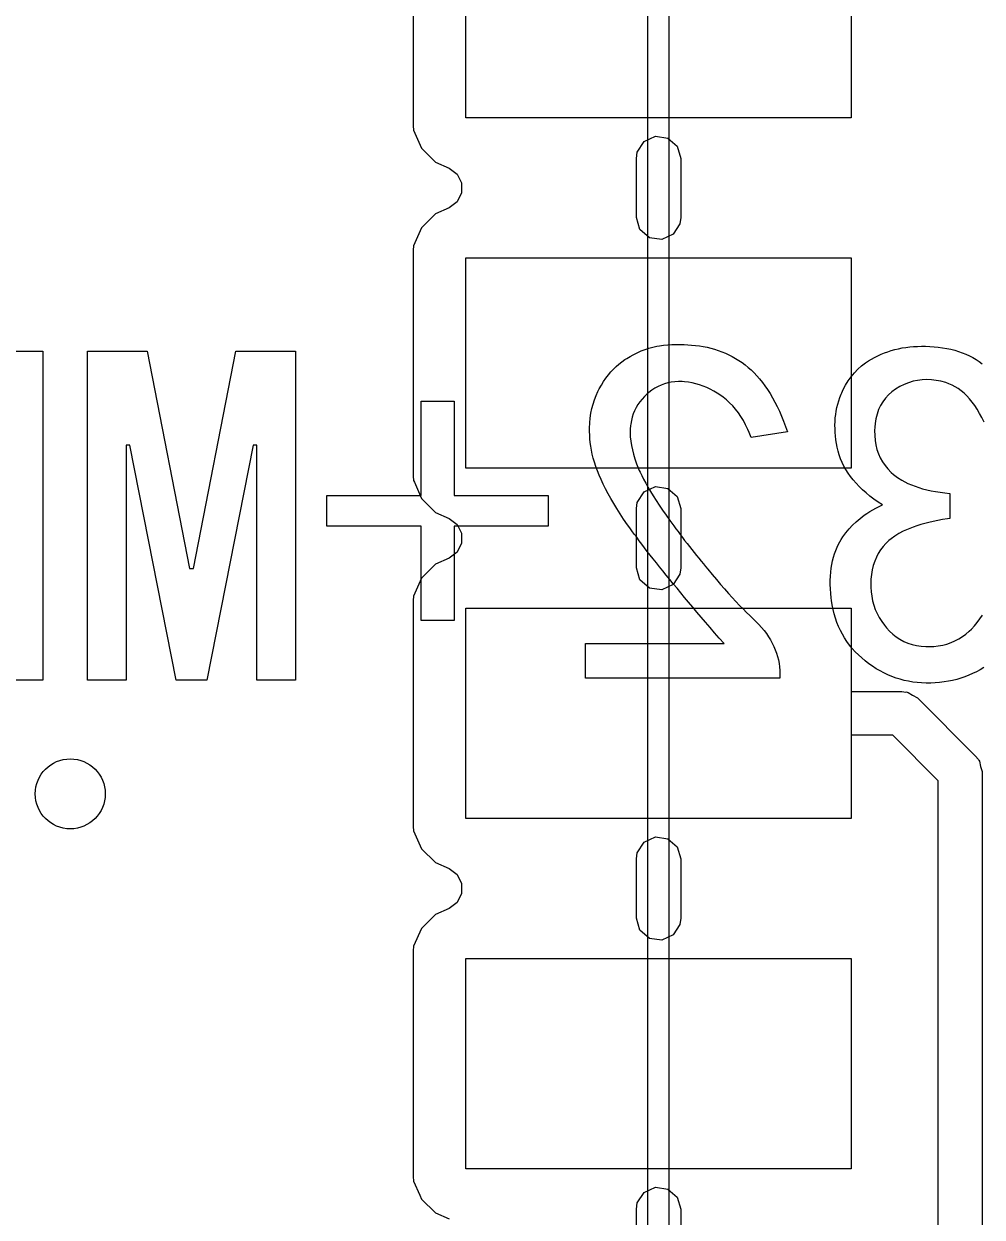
# Model space of a CAD drawing. Extents: x 2.76 to 4.68, y -4.29 to -3.
# Drawn here: x 3.8846 to 4.0999, y -3.7701 to -3.5019 of the extents above; entities that cross this region are included whole.
import ezdxf

# ---------------------------------------------------------------- set-up
doc = ezdxf.new("R2010")
doc.units = 0
doc.header["$MEASUREMENT"] = 0
doc.layers.add('BLACK', color=7, linetype='CONTINUOUS')

msp = doc.modelspace()

# ---------------------------------------------------------------- linework, layer by layer
at = {"layer": 'BLACK', "linetype": 'CONTINUOUS'}
for p, q in [((4.02955, -3.0073), (4.02955, -3.95219)), ((4.02482, -3.94982), (4.02482, -3.00967)), ((3.97205, -3.47404), (3.97205, -3.52482)), ((3.98388, -3.52305), (3.98388, -3.47581)), ((3.98388, -3.52305), (3.98388, -3.47581)), ((3.98388, -3.52305), (3.98388, -3.47581)), ((4.07049, -3.47581), (4.07049, -3.52305)), ((4.07049, -3.47581), (4.07049, -3.52305)), ((4.07049, -3.47581), (4.07049, -3.52305)), ((4.07049, -3.52305), (3.98388, -3.52305)), ((4.07049, -3.52305), (3.98388, -3.52305)), ((4.07049, -3.52305), (3.98388, -3.52305)), ((3.97205, -3.52482), (3.97216, -3.52581)), ((3.97216, -3.52581), (3.97216, -3.52581)), ((3.97216, -3.52581), (3.97216, -3.52581)), ((3.97216, -3.52581), (3.97395, -3.52985)), ((4.02243, -3.53074), (4.02395, -3.52837)), ((4.02395, -3.52837), (4.02651, -3.5272)), ((4.02651, -3.5272), (4.0293, -3.5276)), ((4.0293, -3.5276), (4.03143, -3.52944)), ((4.03143, -3.52944), (4.03222, -3.53215)), ((3.97395, -3.52985), (3.97395, -3.52985)), ((3.97395, -3.52985), (3.97708, -3.53298)), ((4.02222, -3.53215), (4.02243, -3.53074)), ((4.02222, -3.54545), (4.02222, -3.53215)), ((4.03222, -3.53215), (4.03222, -3.54545)), ((3.97708, -3.53298), (3.98014, -3.53433)), ((3.98014, -3.53433), (3.98192, -3.53568)), ((3.98192, -3.53568), (3.98292, -3.53768)), ((3.98292, -3.53768), (3.98292, -3.53992)), ((3.98292, -3.53992), (3.98192, -3.54192)), ((3.98192, -3.54192), (3.98014, -3.54327)), ((3.97708, -3.54462), (3.97395, -3.54775)), ((3.98014, -3.54327), (3.97708, -3.54462)), ((4.02302, -3.54816), (4.02222, -3.54545)), ((4.03222, -3.54545), (4.03202, -3.54686)), ((3.97395, -3.54775), (3.97216, -3.55179)), ((4.02515, -3.55), (4.02302, -3.54816)), ((4.03202, -3.54686), (4.0305, -3.54923)), ((4.02794, -3.5504), (4.02515, -3.55)), ((4.0305, -3.54923), (4.02794, -3.5504)), ((3.97216, -3.55179), (3.97205, -3.55278)), ((3.97205, -3.55278), (3.97205, -3.60356)), ((3.98388, -3.60179), (3.98388, -3.55455)), ((3.98388, -3.55455), (4.07049, -3.55455)), ((3.98388, -3.60179), (3.98388, -3.55455)), ((3.98388, -3.55455), (4.07049, -3.55455)), ((3.98388, -3.60179), (3.98388, -3.55455)), ((3.98388, -3.55455), (4.07049, -3.55455)), ((4.07049, -3.55455), (4.07049, -3.60179)), ((4.07049, -3.55455), (4.07049, -3.60179)), ((4.07049, -3.55455), (4.07049, -3.60179)), ((4.02328, -3.57545), (4.02417, -3.5751)), ((4.02417, -3.5751), (4.02505, -3.57481)), ((4.02505, -3.57481), (4.02593, -3.57457)), ((4.02593, -3.57457), (4.0268, -3.57438)), ((4.0268, -3.57438), (4.02745, -3.57427)), ((4.02745, -3.57427), (4.02835, -3.57415)), ((4.02835, -3.57415), (4.02928, -3.57406)), ((4.02928, -3.57406), (4.03023, -3.574)), ((4.03023, -3.574), (4.03121, -3.57398)), ((4.03121, -3.57398), (4.03222, -3.574)), ((4.03222, -3.574), (4.03299, -3.57403)), ((4.03299, -3.57403), (4.03378, -3.57408)), ((4.03378, -3.57408), (4.03458, -3.57415)), ((4.03458, -3.57415), (4.03549, -3.57422)), ((4.03549, -3.57422), (4.03639, -3.57432)), ((4.03639, -3.57432), (4.03727, -3.57446)), ((4.03727, -3.57446), (4.03814, -3.57463)), ((4.03814, -3.57463), (4.03899, -3.57483)), ((4.03899, -3.57483), (4.03982, -3.57506)), ((4.03982, -3.57506), (4.04064, -3.57532)), ((4.07951, -3.57536), (4.0803, -3.57514)), ((4.0803, -3.57514), (4.08112, -3.57494)), ((4.08112, -3.57494), (4.08194, -3.57478)), ((4.08194, -3.57478), (4.08279, -3.57464)), ((4.08279, -3.57464), (4.08365, -3.57454)), ((4.08365, -3.57454), (4.08452, -3.57446)), ((4.08452, -3.57446), (4.08541, -3.57441)), ((4.08541, -3.57441), (4.08631, -3.57439)), ((4.08631, -3.57439), (4.08723, -3.5744)), ((4.08723, -3.5744), (4.08817, -3.57443)), ((4.08817, -3.57443), (4.08912, -3.5745)), ((4.08912, -3.5745), (4.09009, -3.57459)), ((4.09009, -3.57459), (4.09105, -3.57472)), ((4.09105, -3.57472), (4.09198, -3.57488)), ((4.09198, -3.57488), (4.09289, -3.57507)), ((4.09289, -3.57507), (4.09378, -3.57529)), ((4.09378, -3.57529), (4.09464, -3.57555)), ((3.86631, -3.57546), (3.88881, -3.57546)), ((3.88881, -3.57546), (3.88881, -3.64944)), ((3.89888, -3.64944), (3.89888, -3.57546)), ((3.89888, -3.57546), (3.91231, -3.57546)), ((3.91231, -3.57546), (3.92183, -3.62434)), ((3.92269, -3.62434), (3.93221, -3.57546)), ((3.93221, -3.57546), (3.94562, -3.57546)), ((3.94562, -3.57546), (3.94562, -3.64944)), ((4.01832, -3.57838), (4.01898, -3.57787)), ((4.01898, -3.57787), (4.01966, -3.5774)), ((4.01966, -3.5774), (4.02012, -3.57711)), ((4.02012, -3.57711), (4.0208, -3.5767)), ((4.0208, -3.5767), (4.02148, -3.57632)), ((4.02148, -3.57632), (4.02239, -3.57586)), ((4.02239, -3.57586), (4.02328, -3.57545)), ((4.04064, -3.57532), (4.04145, -3.57562)), ((4.04145, -3.57562), (4.04224, -3.57594)), ((4.04224, -3.57594), (4.04302, -3.5763)), ((4.04302, -3.5763), (4.04378, -3.57669)), ((4.04378, -3.57669), (4.04452, -3.57712)), ((4.04452, -3.57712), (4.04525, -3.57757)), ((4.04525, -3.57757), (4.04597, -3.57806)), ((4.07376, -3.57813), (4.0744, -3.57769)), ((4.0744, -3.57769), (4.07506, -3.57728)), ((4.07506, -3.57728), (4.07575, -3.5769)), ((4.07575, -3.5769), (4.07647, -3.57653)), ((4.07647, -3.57653), (4.07721, -3.5762)), ((4.07721, -3.5762), (4.07796, -3.57589)), ((4.07796, -3.57589), (4.07872, -3.57561)), ((4.07872, -3.57561), (4.07951, -3.57536)), ((4.09464, -3.57555), (4.09547, -3.57585)), ((4.09547, -3.57585), (4.09628, -3.57618)), ((4.09628, -3.57618), (4.09707, -3.57654)), ((4.09707, -3.57654), (4.09783, -3.57693)), ((4.09783, -3.57693), (4.09856, -3.57736)), ((4.09856, -3.57736), (4.09927, -3.57783)), ((4.09927, -3.57783), (4.09995, -3.57832)), ((4.01593, -3.58084), (4.01649, -3.58016)), ((4.01649, -3.58016), (4.01708, -3.57952)), ((4.01708, -3.57952), (4.01769, -3.57893)), ((4.01769, -3.57893), (4.01832, -3.57838)), ((4.04597, -3.57806), (4.04667, -3.57858)), ((4.04667, -3.57858), (4.04735, -3.57913)), ((4.04735, -3.57913), (4.04802, -3.57972)), ((4.04802, -3.57972), (4.04867, -3.58035)), ((4.04867, -3.58035), (4.04931, -3.58102)), ((4.07051, -3.58123), (4.07124, -3.58037)), ((4.07124, -3.58037), (4.07202, -3.57957)), ((4.07202, -3.57957), (4.07286, -3.57882)), ((4.07286, -3.57882), (4.07376, -3.57813)), ((4.0139, -3.58397), (4.01437, -3.58312)), ((4.01437, -3.58312), (4.01487, -3.58232)), ((4.01487, -3.58232), (4.01539, -3.58156)), ((4.01539, -3.58156), (4.01593, -3.58084)), ((4.02781, -3.5831), (4.0271, -3.58343)), ((4.02855, -3.58283), (4.02781, -3.5831)), ((4.0293, -3.58262), (4.02855, -3.58283)), ((4.03007, -3.58246), (4.0293, -3.58262)), ((4.03086, -3.58236), (4.03007, -3.58246)), ((4.03167, -3.58232), (4.03086, -3.58236)), ((4.0325, -3.58234), (4.03167, -3.58232)), ((4.03306, -3.58238), (4.0325, -3.58234)), ((4.03391, -3.58248), (4.03306, -3.58238)), ((4.03475, -3.58263), (4.03391, -3.58248)), ((4.03558, -3.58282), (4.03475, -3.58263)), ((4.03641, -3.58307), (4.03558, -3.58282)), ((4.03723, -3.58335), (4.03641, -3.58307)), ((4.03804, -3.58368), (4.03723, -3.58335)), ((4.04931, -3.58102), (4.04993, -3.58174)), ((4.04993, -3.58174), (4.05054, -3.5825)), ((4.05054, -3.5825), (4.05113, -3.5833)), ((4.05113, -3.5833), (4.05171, -3.58414)), ((4.06872, -3.58412), (4.06926, -3.5831)), ((4.06926, -3.5831), (4.06985, -3.58214)), ((4.06985, -3.58214), (4.07051, -3.58123)), ((4.08241, -3.58297), (4.08143, -3.58346)), ((4.0834, -3.58258), (4.08241, -3.58297)), ((4.08441, -3.58227), (4.0834, -3.58258)), ((4.08542, -3.58205), (4.08441, -3.58227)), ((4.08644, -3.58192), (4.08542, -3.58205)), ((4.08748, -3.58187), (4.08644, -3.58192)), ((4.08853, -3.58192), (4.08748, -3.58187)), ((4.08959, -3.58205), (4.08853, -3.58192)), ((4.09066, -3.58226), (4.08959, -3.58205)), ((4.09174, -3.58257), (4.09066, -3.58226)), ((4.09247, -3.58282), (4.09174, -3.58257)), ((4.09319, -3.58312), (4.09247, -3.58282)), ((4.0939, -3.58348), (4.09319, -3.58312)), ((4.01281, -3.5864), (4.01318, -3.58546)), ((4.01318, -3.58546), (4.0136, -3.58455)), ((4.0136, -3.58455), (4.0139, -3.58397)), ((4.02405, -3.58568), (4.02351, -3.58626)), ((4.02464, -3.58512), (4.02405, -3.58568)), ((4.02506, -3.58476), (4.02464, -3.58512)), ((4.02572, -3.58426), (4.02506, -3.58476)), ((4.0264, -3.58382), (4.02572, -3.58426)), ((4.0271, -3.58343), (4.0264, -3.58382)), ((4.03884, -3.58406), (4.03804, -3.58368)), ((4.03963, -3.58449), (4.03884, -3.58406)), ((4.04042, -3.58496), (4.03963, -3.58449)), ((4.0412, -3.58547), (4.04042, -3.58496)), ((4.04172, -3.58584), (4.0412, -3.58547)), ((4.04247, -3.58643), (4.04172, -3.58584)), ((4.05171, -3.58414), (4.05227, -3.58502)), ((4.05227, -3.58502), (4.05282, -3.58595)), ((4.05282, -3.58595), (4.05335, -3.58692)), ((4.06771, -3.58667), (4.06796, -3.58592)), ((4.06796, -3.58592), (4.06824, -3.58519)), ((4.06824, -3.58519), (4.06839, -3.58483)), ((4.06839, -3.58483), (4.06872, -3.58412)), ((4.07889, -3.58531), (4.07821, -3.58605)), ((4.07965, -3.58463), (4.07889, -3.58531)), ((4.0805, -3.58401), (4.07965, -3.58463)), ((4.08143, -3.58346), (4.0805, -3.58401)), ((4.09458, -3.5839), (4.0939, -3.58348)), ((4.09525, -3.58439), (4.09458, -3.5839)), ((4.09589, -3.58493), (4.09525, -3.58439)), ((4.09652, -3.58553), (4.09589, -3.58493)), ((4.09713, -3.5862), (4.09652, -3.58553)), ((3.97387, -3.6079), (3.97387, -3.58671)), ((3.97387, -3.58671), (3.98124, -3.58671)), ((3.98124, -3.58671), (3.98124, -3.6079)), ((4.01203, -3.58944), (4.01224, -3.58839)), ((4.01224, -3.58839), (4.0125, -3.58738)), ((4.0125, -3.58738), (4.01281, -3.5864)), ((4.02218, -3.58818), (4.02183, -3.58887)), ((4.02257, -3.58751), (4.02218, -3.58818)), ((4.02302, -3.58687), (4.02257, -3.58751)), ((4.02351, -3.58626), (4.02302, -3.58687)), ((4.04319, -3.58708), (4.04247, -3.58643)), ((4.04388, -3.58778), (4.04319, -3.58708)), ((4.04453, -3.58853), (4.04388, -3.58778)), ((4.04515, -3.58934), (4.04453, -3.58853)), ((4.05335, -3.58692), (4.05387, -3.58793)), ((4.05387, -3.58793), (4.05437, -3.58899)), ((4.06715, -3.58895), (4.0673, -3.58818)), ((4.0673, -3.58818), (4.06749, -3.58742)), ((4.06749, -3.58742), (4.06771, -3.58667)), ((4.07667, -3.58864), (4.07633, -3.58963)), ((4.0771, -3.58772), (4.07667, -3.58864)), ((4.07761, -3.58685), (4.0771, -3.58772)), ((4.07821, -3.58605), (4.07761, -3.58685)), ((4.09772, -3.58692), (4.09713, -3.5862)), ((4.09829, -3.58771), (4.09772, -3.58692)), ((4.09885, -3.58856), (4.09829, -3.58771)), ((4.09938, -3.58947), (4.09885, -3.58856)), ((4.01178, -3.59163), (4.01188, -3.59052)), ((4.01188, -3.59052), (4.01203, -3.58944)), ((4.0211, -3.5911), (4.02095, -3.5919)), ((4.02129, -3.59033), (4.0211, -3.5911)), ((4.02154, -3.58959), (4.02129, -3.59033)), ((4.02183, -3.58887), (4.02154, -3.58959)), ((4.04573, -3.5902), (4.04515, -3.58934)), ((4.04628, -3.59111), (4.04573, -3.5902)), ((4.04679, -3.59208), (4.04628, -3.59111)), ((4.05437, -3.58899), (4.05485, -3.59009)), ((4.05485, -3.59009), (4.05532, -3.59122)), ((4.05532, -3.59122), (4.05578, -3.59241)), ((4.06686, -3.59211), (4.06688, -3.5913)), ((4.06688, -3.5913), (4.06694, -3.59051)), ((4.06694, -3.59051), (4.06703, -3.58972)), ((4.06703, -3.58972), (4.06715, -3.58895)), ((4.07607, -3.59067), (4.07589, -3.59178)), ((4.07633, -3.58963), (4.07607, -3.59067)), ((4.0999, -3.59043), (4.09938, -3.58947)), ((4.1004, -3.59146), (4.0999, -3.59043)), ((4.01173, -3.59278), (4.01178, -3.59163)), ((4.01173, -3.59357), (4.01173, -3.59278)), ((4.01176, -3.59437), (4.01173, -3.59357)), ((4.02084, -3.59301), (4.02082, -3.59388)), ((4.02082, -3.59388), (4.02086, -3.59477)), ((4.02091, -3.59217), (4.02084, -3.59301)), ((4.02095, -3.5919), (4.02091, -3.59217)), ((4.04727, -3.5931), (4.04679, -3.59208)), ((4.04757, -3.59381), (4.04727, -3.5931)), ((4.04785, -3.59454), (4.04757, -3.59381)), ((4.05622, -3.59363), (4.04799, -3.59492)), ((4.05578, -3.59241), (4.05622, -3.59363)), ((4.06687, -3.59292), (4.06686, -3.59211)), ((4.06691, -3.59374), (4.06687, -3.59292)), ((4.06698, -3.59456), (4.06691, -3.59374)), ((4.07582, -3.59255), (4.07578, -3.59333)), ((4.07578, -3.59333), (4.07579, -3.59446)), ((4.07589, -3.59178), (4.07582, -3.59255)), ((3.9084, -3.59665), (3.90754, -3.59665)), ((3.90754, -3.59665), (3.90754, -3.64944)), ((3.91879, -3.64944), (3.9084, -3.59665)), ((3.9361, -3.59665), (3.92571, -3.64944)), ((3.93696, -3.59665), (3.9361, -3.59665)), ((3.93696, -3.64944), (3.93696, -3.59665)), ((4.0118, -3.59518), (4.01176, -3.59437)), ((4.01187, -3.59602), (4.0118, -3.59518)), ((4.01197, -3.59686), (4.01187, -3.59602)), ((4.02086, -3.59477), (4.02095, -3.5957)), ((4.02095, -3.5957), (4.02111, -3.59666)), ((4.02111, -3.59666), (4.02132, -3.59765)), ((4.04799, -3.59492), (4.04785, -3.59454)), ((4.06708, -3.5954), (4.06698, -3.59456)), ((4.06722, -3.59624), (4.06708, -3.5954)), ((4.06739, -3.5971), (4.06722, -3.59624)), ((4.07579, -3.59446), (4.07588, -3.59554)), ((4.07588, -3.59554), (4.07605, -3.59658)), ((4.07605, -3.59658), (4.0763, -3.59759)), ((4.01211, -3.59773), (4.01197, -3.59686)), ((4.0123, -3.59862), (4.01211, -3.59773)), ((4.01253, -3.59953), (4.0123, -3.59862)), ((4.02132, -3.59765), (4.02159, -3.59867)), ((4.02159, -3.59867), (4.02191, -3.59972)), ((4.06759, -3.59796), (4.06739, -3.5971)), ((4.06783, -3.59882), (4.06759, -3.59796)), ((4.06812, -3.59966), (4.06783, -3.59882)), ((4.0763, -3.59759), (4.07663, -3.59855)), ((4.07663, -3.59855), (4.07704, -3.59947)), ((4.07049, -3.60179), (3.98388, -3.60179)), ((4.07049, -3.60179), (3.98388, -3.60179)), ((4.07049, -3.60179), (3.98388, -3.60179)), ((4.0128, -3.60045), (4.01253, -3.59953)), ((4.01311, -3.6014), (4.0128, -3.60045)), ((4.01346, -3.60237), (4.01311, -3.6014)), ((4.02191, -3.59972), (4.02229, -3.6008)), ((4.02229, -3.6008), (4.02258, -3.60153)), ((4.02258, -3.60153), (4.02289, -3.60228)), ((4.06846, -3.60049), (4.06812, -3.59966)), ((4.06886, -3.60131), (4.06846, -3.60049)), ((4.0693, -3.60212), (4.06886, -3.60131)), ((4.0698, -3.60291), (4.0693, -3.60212)), ((4.07704, -3.59947), (4.07754, -3.60034)), ((4.07754, -3.60034), (4.07811, -3.60118)), ((4.07811, -3.60118), (4.07876, -3.60197)), ((4.07876, -3.60197), (4.07949, -3.60273)), ((3.97205, -3.60356), (3.97216, -3.60455)), ((3.97216, -3.60455), (3.97216, -3.60455)), ((3.97216, -3.60455), (3.97216, -3.60455)), ((3.97216, -3.60455), (3.97233, -3.60493)), ((4.01386, -3.60336), (4.01346, -3.60237)), ((4.0143, -3.60437), (4.01386, -3.60336)), ((4.01478, -3.6054), (4.0143, -3.60437)), ((4.02289, -3.60228), (4.02306, -3.60267)), ((4.02306, -3.60267), (4.02343, -3.60346)), ((4.02343, -3.60346), (4.02385, -3.6043)), ((4.02385, -3.6043), (4.02432, -3.60517)), ((4.07034, -3.60368), (4.0698, -3.60291)), ((4.07094, -3.60445), (4.07034, -3.60368)), ((4.07159, -3.6052), (4.07094, -3.60445)), ((4.07949, -3.60273), (4.08002, -3.6032)), ((4.08002, -3.6032), (4.0809, -3.60387)), ((4.0809, -3.60387), (4.08186, -3.60448)), ((4.08186, -3.60448), (4.08255, -3.60486)), ((3.97233, -3.60493), (3.97395, -3.60859)), ((4.01531, -3.60645), (4.01478, -3.6054)), ((4.01587, -3.60753), (4.01531, -3.60645)), ((4.02243, -3.60948), (4.02395, -3.60711)), ((4.02395, -3.60711), (4.02651, -3.60594)), ((4.02432, -3.60517), (4.02483, -3.60609)), ((4.02483, -3.60609), (4.02539, -3.60704)), ((4.02539, -3.60704), (4.026, -3.60803)), ((4.02651, -3.60594), (4.0293, -3.60634)), ((4.0293, -3.60634), (4.03143, -3.60818)), ((4.07229, -3.60594), (4.07159, -3.6052)), ((4.07304, -3.60666), (4.07229, -3.60594)), ((4.07384, -3.60737), (4.07304, -3.60666)), ((4.07469, -3.60807), (4.07384, -3.60737)), ((4.08255, -3.60486), (4.08327, -3.60522)), ((4.08327, -3.60522), (4.08404, -3.60555)), ((4.08404, -3.60555), (4.08485, -3.60586)), ((4.08485, -3.60586), (4.08569, -3.60614)), ((4.08569, -3.60614), (4.08657, -3.6064)), ((4.08657, -3.6064), (4.08749, -3.60664)), ((4.08749, -3.60664), (4.08845, -3.60686)), ((4.08845, -3.60686), (4.08945, -3.60705)), ((4.08945, -3.60705), (4.09049, -3.60721)), ((4.09049, -3.60721), (4.09157, -3.60736)), ((4.09157, -3.60736), (4.09268, -3.60748)), ((4.09268, -3.60748), (4.09268, -3.61309)), ((3.95268, -3.61482), (3.95268, -3.6079)), ((3.95268, -3.6079), (3.97387, -3.6079)), ((3.97395, -3.60859), (3.97708, -3.61172)), ((3.98124, -3.6079), (4.00243, -3.6079)), ((4.00243, -3.6079), (4.00243, -3.61482)), ((4.01648, -3.60862), (4.01587, -3.60753)), ((4.01713, -3.60973), (4.01648, -3.60862)), ((4.01783, -3.61086), (4.01713, -3.60973)), ((4.02222, -3.61089), (4.02243, -3.60948)), ((4.026, -3.60803), (4.02666, -3.60906)), ((4.02666, -3.60906), (4.02736, -3.61013)), ((4.02736, -3.61013), (4.02811, -3.61123)), ((4.03143, -3.60818), (4.03222, -3.61089)), ((4.07559, -3.60875), (4.07469, -3.60807)), ((4.07654, -3.60942), (4.07559, -3.60875)), ((4.07755, -3.61007), (4.07654, -3.60942)), ((4.0768, -3.61041), (4.07755, -3.61007)), ((3.97708, -3.61172), (3.98014, -3.61307)), ((4.01856, -3.61202), (4.01783, -3.61086)), ((4.01937, -3.61322), (4.01856, -3.61202)), ((4.02222, -3.62419), (4.02222, -3.61089)), ((4.02811, -3.61123), (4.02891, -3.61238)), ((4.02891, -3.61238), (4.02975, -3.61357)), ((4.03222, -3.61089), (4.03222, -3.62419)), ((4.07249, -3.61308), (4.0734, -3.61239)), ((4.0734, -3.61239), (4.07404, -3.61195)), ((4.07404, -3.61195), (4.07469, -3.61153)), ((4.07469, -3.61153), (4.07537, -3.61114)), ((4.07537, -3.61114), (4.07608, -3.61076)), ((4.07608, -3.61076), (4.0768, -3.61041)), ((3.97387, -3.61482), (3.95268, -3.61482)), ((3.97387, -3.63604), (3.97387, -3.61482)), ((3.98014, -3.61307), (3.98192, -3.61442)), ((4.00243, -3.61482), (3.98124, -3.61482)), ((3.98124, -3.61482), (3.98124, -3.63604)), ((3.98192, -3.61442), (3.98292, -3.61642)), ((4.02025, -3.61451), (4.01937, -3.61322)), ((4.02073, -3.61518), (4.02025, -3.61451)), ((4.02123, -3.61588), (4.02073, -3.61518)), ((4.02975, -3.61357), (4.03065, -3.61479)), ((4.03065, -3.61479), (4.03111, -3.61542)), ((4.03111, -3.61542), (4.03159, -3.61605)), ((4.06932, -3.6163), (4.07004, -3.61543)), ((4.07004, -3.61543), (4.07081, -3.6146)), ((4.07081, -3.6146), (4.07162, -3.61382)), ((4.07162, -3.61382), (4.07249, -3.61308)), ((4.08365, -3.61533), (4.08291, -3.61565)), ((4.08444, -3.61503), (4.08365, -3.61533)), ((4.08526, -3.61475), (4.08444, -3.61503)), ((4.08613, -3.61448), (4.08526, -3.61475)), ((4.08703, -3.61422), (4.08613, -3.61448)), ((4.08797, -3.61398), (4.08703, -3.61422)), ((4.08895, -3.61376), (4.08797, -3.61398)), ((4.08997, -3.61355), (4.08895, -3.61376)), ((4.09102, -3.61336), (4.08997, -3.61355)), ((4.09212, -3.61318), (4.09102, -3.61336)), ((4.09268, -3.61309), (4.09212, -3.61318)), ((3.98292, -3.61642), (3.98292, -3.61866)), ((4.02175, -3.6166), (4.02123, -3.61588)), ((4.0223, -3.61733), (4.02175, -3.6166)), ((4.02286, -3.61809), (4.0223, -3.61733)), ((4.02345, -3.61887), (4.02286, -3.61809)), ((4.03159, -3.61605), (4.03207, -3.6167)), ((4.03207, -3.6167), (4.03257, -3.61736)), ((4.03257, -3.61736), (4.03308, -3.61802)), ((4.03308, -3.61802), (4.03361, -3.6187)), ((4.06767, -3.61886), (4.06824, -3.61786)), ((4.06824, -3.61786), (4.06866, -3.61722)), ((4.06866, -3.61722), (4.06932, -3.6163)), ((4.07899, -3.61807), (4.07829, -3.61872)), ((4.07949, -3.61765), (4.07899, -3.61807)), ((4.08031, -3.61706), (4.07949, -3.61765)), ((4.08121, -3.6165), (4.08031, -3.61706)), ((4.0822, -3.61598), (4.08121, -3.6165)), ((4.08291, -3.61565), (4.0822, -3.61598)), ((3.98192, -3.62066), (3.98014, -3.62201)), ((3.98292, -3.61866), (3.98192, -3.62066)), ((4.02406, -3.61967), (4.02345, -3.61887)), ((4.02469, -3.62049), (4.02406, -3.61967)), ((4.02534, -3.62133), (4.02469, -3.62049)), ((4.03361, -3.6187), (4.03414, -3.61938)), ((4.03414, -3.61938), (4.03468, -3.62006)), ((4.03468, -3.62006), (4.03521, -3.62074)), ((4.03521, -3.62074), (4.03574, -3.6214)), ((4.06676, -3.62104), (4.06703, -3.62029)), ((4.06703, -3.62029), (4.06733, -3.61956)), ((4.06733, -3.61956), (4.06767, -3.61886)), ((4.0771, -3.62018), (4.0766, -3.62098)), ((4.07766, -3.61943), (4.0771, -3.62018)), ((4.07829, -3.61872), (4.07766, -3.61943)), ((3.97708, -3.62336), (3.97395, -3.62649)), ((3.98014, -3.62201), (3.97708, -3.62336)), ((4.02602, -3.62219), (4.02534, -3.62133)), ((4.02672, -3.62307), (4.02602, -3.62219)), ((4.02743, -3.62397), (4.02672, -3.62307)), ((4.03574, -3.6214), (4.03626, -3.62205)), ((4.03626, -3.62205), (4.03677, -3.62268)), ((4.03677, -3.62268), (4.03728, -3.62331)), ((4.03728, -3.62331), (4.03778, -3.62392)), ((4.06601, -3.6243), (4.06615, -3.62344)), ((4.06615, -3.62344), (4.06632, -3.62262)), ((4.06632, -3.62262), (4.06652, -3.62182)), ((4.06652, -3.62182), (4.06676, -3.62104)), ((4.07579, -3.62271), (4.07548, -3.62365)), ((4.07616, -3.62182), (4.07579, -3.62271)), ((4.0766, -3.62098), (4.07616, -3.62182)), ((3.92183, -3.62434), (3.92269, -3.62434)), ((4.02302, -3.6269), (4.02222, -3.62419)), ((4.02818, -3.6249), (4.02743, -3.62397)), ((4.02894, -3.62584), (4.02818, -3.6249)), ((4.02972, -3.62681), (4.02894, -3.62584)), ((4.03202, -3.6256), (4.0305, -3.62797)), ((4.03222, -3.62419), (4.03202, -3.6256)), ((4.03778, -3.62392), (4.03828, -3.62453)), ((4.03828, -3.62453), (4.03926, -3.6257)), ((4.03926, -3.6257), (4.04021, -3.62683)), ((4.06581, -3.62701), (4.06585, -3.62608)), ((4.06585, -3.62608), (4.06591, -3.62517)), ((4.06591, -3.62517), (4.06601, -3.6243)), ((4.07506, -3.62566), (4.07495, -3.62673)), ((4.07524, -3.62463), (4.07506, -3.62566)), ((4.07548, -3.62365), (4.07524, -3.62463)), ((3.97395, -3.62649), (3.97216, -3.63053)), ((4.02515, -3.62874), (4.02302, -3.6269)), ((4.02794, -3.62914), (4.02515, -3.62874)), ((4.0305, -3.62797), (4.02794, -3.62914)), ((4.03053, -3.62779), (4.02972, -3.62681)), ((4.03136, -3.6288), (4.03053, -3.62779)), ((4.03221, -3.62982), (4.03136, -3.6288)), ((4.04021, -3.62683), (4.04114, -3.62791)), ((4.04114, -3.62791), (4.04204, -3.62894)), ((4.04204, -3.62894), (4.04292, -3.62994)), ((4.06581, -3.62796), (4.06581, -3.62701)), ((4.06585, -3.62894), (4.06581, -3.62796)), ((4.06592, -3.62994), (4.06585, -3.62894)), ((4.07495, -3.62673), (4.07491, -3.62745)), ((4.07491, -3.62745), (4.07491, -3.62852)), ((4.07491, -3.62852), (4.07497, -3.62957)), ((3.97216, -3.63053), (3.97205, -3.63152)), ((3.97205, -3.63152), (3.97205, -3.6823)), ((4.03308, -3.63087), (4.03221, -3.62982)), ((4.03398, -3.63194), (4.03308, -3.63087)), ((4.04292, -3.62994), (4.04378, -3.63088)), ((4.04378, -3.63088), (4.04461, -3.63178)), ((4.06602, -3.63097), (4.06592, -3.62994)), ((4.06609, -3.6315), (4.06602, -3.63097)), ((4.06624, -3.63254), (4.06609, -3.6315)), ((4.07497, -3.62957), (4.07511, -3.63059)), ((4.07511, -3.63059), (4.07531, -3.63159)), ((4.07531, -3.63159), (4.07558, -3.63257)), ((3.98388, -3.68053), (3.98388, -3.63329)), ((3.98388, -3.63329), (4.07049, -3.63329)), ((3.98388, -3.68053), (3.98388, -3.63329)), ((3.98388, -3.63329), (4.07049, -3.63329)), ((3.98388, -3.68053), (3.98388, -3.63329)), ((3.98388, -3.63329), (4.07049, -3.63329)), ((4.0349, -3.63303), (4.03398, -3.63194)), ((4.03584, -3.63414), (4.0349, -3.63303)), ((4.0368, -3.63527), (4.03584, -3.63414)), ((4.04461, -3.63178), (4.04542, -3.63263)), ((4.04542, -3.63263), (4.04621, -3.63344)), ((4.04621, -3.63344), (4.04697, -3.6342)), ((4.04697, -3.6342), (4.04771, -3.63492)), ((4.06644, -3.63355), (4.06624, -3.63254)), ((4.06668, -3.63454), (4.06644, -3.63355)), ((4.07049, -3.63329), (4.07049, -3.65199)), ((4.07049, -3.63329), (4.07049, -3.68053)), ((4.07049, -3.63329), (4.07049, -3.68053)), ((4.07558, -3.63257), (4.07592, -3.63353)), ((4.07592, -3.63353), (4.07633, -3.63446)), ((3.98124, -3.63604), (3.97387, -3.63604)), ((4.03778, -3.63642), (4.0368, -3.63527)), ((4.03878, -3.63759), (4.03778, -3.63642)), ((4.04771, -3.63492), (4.04843, -3.63559)), ((4.04843, -3.63559), (4.04911, -3.63625)), ((4.04911, -3.63625), (4.04975, -3.63691)), ((4.04975, -3.63691), (4.05035, -3.63759)), ((4.06696, -3.63551), (4.06668, -3.63454)), ((4.06729, -3.63645), (4.06696, -3.63551)), ((4.06766, -3.63736), (4.06729, -3.63645)), ((4.07633, -3.63446), (4.07681, -3.63537)), ((4.07681, -3.63537), (4.07736, -3.63625)), ((4.07736, -3.63625), (4.07797, -3.63711)), ((4.09819, -3.63722), (4.09884, -3.63645)), ((4.09884, -3.63645), (4.09945, -3.63566)), ((4.09945, -3.63566), (4.10002, -3.63482)), ((4.03981, -3.63878), (4.03878, -3.63759)), ((4.04086, -3.64), (4.03981, -3.63878)), ((4.05035, -3.63759), (4.05092, -3.63827)), ((4.05092, -3.63827), (4.05144, -3.63897)), ((4.05144, -3.63897), (4.05192, -3.63967)), ((4.05192, -3.63967), (4.05235, -3.64039)), ((4.06807, -3.63825), (4.06766, -3.63736)), ((4.06852, -3.63911), (4.06807, -3.63825)), ((4.06901, -3.63995), (4.06852, -3.63911)), ((4.07797, -3.63711), (4.07841, -3.63766)), ((4.07841, -3.63766), (4.07911, -3.63843)), ((4.07911, -3.63843), (4.07985, -3.63911)), ((4.07985, -3.63911), (4.08063, -3.63972)), ((4.09468, -3.64018), (4.0955, -3.63966)), ((4.0955, -3.63966), (4.09628, -3.63908)), ((4.09628, -3.63908), (4.09703, -3.63842)), ((4.09703, -3.63842), (4.09751, -3.63795)), ((4.09751, -3.63795), (4.09819, -3.63722)), ((4.01078, -3.64902), (4.01078, -3.64123)), ((4.01078, -3.64123), (4.04193, -3.64123)), ((4.04193, -3.64123), (4.04086, -3.64)), ((4.05235, -3.64039), (4.05275, -3.64111)), ((4.05275, -3.64111), (4.05311, -3.64185)), ((4.05311, -3.64185), (4.05343, -3.6426)), ((4.06955, -3.64077), (4.06901, -3.63995)), ((4.07013, -3.64155), (4.06955, -3.64077)), ((4.07075, -3.64232), (4.07013, -3.64155)), ((4.07142, -3.64305), (4.07075, -3.64232)), ((4.08063, -3.63972), (4.08146, -3.64026)), ((4.08146, -3.64026), (4.08232, -3.64072)), ((4.08232, -3.64072), (4.08323, -3.6411)), ((4.08323, -3.6411), (4.08418, -3.64141)), ((4.08418, -3.64141), (4.08517, -3.64164)), ((4.08517, -3.64164), (4.0862, -3.6418)), ((4.0862, -3.6418), (4.08728, -3.64188)), ((4.08728, -3.64188), (4.088, -3.64189)), ((4.088, -3.64189), (4.08906, -3.64185)), ((4.08906, -3.64185), (4.09008, -3.64175)), ((4.09008, -3.64175), (4.09107, -3.64157)), ((4.09107, -3.64157), (4.09202, -3.64132)), ((4.09202, -3.64132), (4.09294, -3.64101)), ((4.09294, -3.64101), (4.09383, -3.64063)), ((4.09383, -3.64063), (4.09468, -3.64018)), ((4.05343, -3.6426), (4.05371, -3.64335)), ((4.05371, -3.64335), (4.05394, -3.64412)), ((4.05394, -3.64412), (4.05414, -3.6449)), ((4.05414, -3.6449), (4.0543, -3.64568)), ((4.07212, -3.64377), (4.07142, -3.64305)), ((4.07287, -3.64445), (4.07212, -3.64377)), ((4.07366, -3.64511), (4.07287, -3.64445)), ((4.0543, -3.64568), (4.05441, -3.64648)), ((4.05441, -3.64648), (4.05449, -3.64729)), ((4.05449, -3.64729), (4.05449, -3.64902)), ((4.07448, -3.64574), (4.07366, -3.64511)), ((4.07531, -3.64633), (4.07448, -3.64574)), ((4.07615, -3.64687), (4.07531, -3.64633)), ((4.07701, -3.64737), (4.07615, -3.64687)), ((4.07788, -3.64783), (4.07701, -3.64737)), ((4.09865, -3.64755), (4.0978, -3.64797)), ((4.09948, -3.64709), (4.09865, -3.64755)), ((4.1003, -3.6466), (4.09948, -3.64709)), ((3.88881, -3.64944), (3.87886, -3.64944)), ((3.90754, -3.64944), (3.89888, -3.64944)), ((3.92571, -3.64944), (3.91879, -3.64944)), ((3.94562, -3.64944), (3.93696, -3.64944)), ((4.05449, -3.64902), (4.01078, -3.64902)), ((4.07877, -3.64825), (4.07788, -3.64783)), ((4.07967, -3.64862), (4.07877, -3.64825)), ((4.08058, -3.64896), (4.07967, -3.64862)), ((4.08151, -3.64925), (4.08058, -3.64896)), ((4.08245, -3.64949), (4.08151, -3.64925)), ((4.0834, -3.6497), (4.08245, -3.64949)), ((4.08437, -3.64986), (4.0834, -3.6497)), ((4.08535, -3.64998), (4.08437, -3.64986)), ((4.08634, -3.65006), (4.08535, -3.64998)), ((4.08735, -3.6501), (4.08634, -3.65006)), ((4.08838, -3.65009), (4.08735, -3.6501)), ((4.08939, -3.65005), (4.08838, -3.65009)), ((4.09039, -3.64997), (4.08939, -3.65005)), ((4.09138, -3.64985), (4.09039, -3.64997)), ((4.09235, -3.64969), (4.09138, -3.64985)), ((4.0933, -3.6495), (4.09235, -3.64969)), ((4.09423, -3.64927), (4.0933, -3.6495)), ((4.09515, -3.649), (4.09423, -3.64927)), ((4.09605, -3.64869), (4.09515, -3.649)), ((4.09693, -3.64835), (4.09605, -3.64869)), ((4.0978, -3.64797), (4.09693, -3.64835)), ((4.07049, -3.65199), (4.08191, -3.65199)), ((4.08191, -3.65199), (4.08278, -3.65211)), ((4.08278, -3.65211), (4.08296, -3.6521)), ((4.08296, -3.6521), (4.08305, -3.65215)), ((4.08305, -3.65215), (4.0833, -3.65219)), ((4.0833, -3.65219), (4.08432, -3.65285)), ((4.08432, -3.65285), (4.08539, -3.65343)), ((4.08539, -3.65343), (4.09848, -3.66652)), ((4.07987, -3.66183), (4.07049, -3.66183)), ((4.07049, -3.66183), (4.07049, -3.68053)), ((4.09008, -3.67204), (4.07987, -3.66183)), ((4.09848, -3.66652), (4.09901, -3.66722)), ((4.09901, -3.66722), (4.09914, -3.66734)), ((4.09914, -3.66734), (4.09917, -3.66744)), ((4.09917, -3.66744), (4.09932, -3.66764)), ((4.09932, -3.66764), (4.09958, -3.66883)), ((4.09958, -3.66883), (4.09992, -3.67)), ((4.09992, -3.67), (4.09992, -4.02)), ((4.09008, -4.01796), (4.09008, -3.67204)), ((3.97205, -3.6823), (3.97216, -3.68329)), ((4.07049, -3.68053), (3.98388, -3.68053)), ((4.07049, -3.68053), (3.98388, -3.68053)), ((4.07049, -3.68053), (3.98388, -3.68053)), ((3.97216, -3.68329), (3.97395, -3.68733)), ((4.02395, -3.68585), (4.02651, -3.68468)), ((4.02651, -3.68468), (4.0293, -3.68508)), ((4.0293, -3.68508), (4.03143, -3.68692)), ((3.97395, -3.68733), (3.97708, -3.69046)), ((4.02243, -3.68822), (4.02395, -3.68585)), ((4.03143, -3.68692), (4.03222, -3.68963)), ((3.97708, -3.69046), (3.98014, -3.69181)), ((4.02222, -3.68963), (4.02243, -3.68822)), ((4.02222, -3.70293), (4.02222, -3.68963)), ((4.03222, -3.68963), (4.03222, -3.70293)), ((3.98014, -3.69181), (3.98192, -3.69316)), ((3.98192, -3.69316), (3.98292, -3.69516)), ((3.98292, -3.69516), (3.98292, -3.6974)), ((3.98292, -3.6974), (3.98192, -3.6994)), ((3.98014, -3.70075), (3.97708, -3.7021)), ((3.98192, -3.6994), (3.98014, -3.70075)), ((3.97708, -3.7021), (3.97395, -3.70523)), ((4.02302, -3.70564), (4.02222, -3.70293)), ((4.03222, -3.70293), (4.03202, -3.70434)), ((3.97395, -3.70523), (3.97216, -3.70927)), ((4.02515, -3.70748), (4.02302, -3.70564)), ((4.0305, -3.70671), (4.02794, -3.70788)), ((4.03202, -3.70434), (4.0305, -3.70671)), ((3.97216, -3.70927), (3.97205, -3.71026)), ((4.02794, -3.70788), (4.02515, -3.70748)), ((3.97205, -3.71026), (3.97205, -3.76104)), ((3.98388, -3.75927), (3.98388, -3.71203)), ((3.98388, -3.71203), (4.07049, -3.71203)), ((3.98388, -3.75927), (3.98388, -3.71203)), ((3.98388, -3.71203), (4.07049, -3.71203)), ((3.98388, -3.75927), (3.98388, -3.71203)), ((3.98388, -3.71203), (4.07049, -3.71203)), ((4.07049, -3.71203), (4.07049, -3.75927)), ((4.07049, -3.71203), (4.07049, -3.75927)), ((4.07049, -3.71203), (4.07049, -3.75927)), ((4.07049, -3.75927), (3.98388, -3.75927)), ((4.07049, -3.75927), (3.98388, -3.75927)), ((4.07049, -3.75927), (3.98388, -3.75927)), ((3.97205, -3.76104), (3.97216, -3.76203)), ((3.97216, -3.76203), (3.97216, -3.76203)), ((3.97216, -3.76203), (3.97216, -3.76203)), ((3.97216, -3.76203), (3.97357, -3.76521)), ((3.97357, -3.76521), (3.97395, -3.76607)), ((4.02243, -3.76696), (4.02395, -3.76459)), ((4.02395, -3.76459), (4.02651, -3.76342)), ((4.02651, -3.76342), (4.0293, -3.76382)), ((4.0293, -3.76382), (4.03143, -3.76566)), ((4.03143, -3.76566), (4.03222, -3.76837)), ((3.97395, -3.76607), (3.97708, -3.7692)), ((4.02222, -3.76837), (4.02243, -3.76696)), ((4.02222, -3.78167), (4.02222, -3.76837)), ((4.03222, -3.76837), (4.03222, -3.78167)), ((3.97708, -3.7692), (3.98014, -3.77055))]:
    msp.add_line(p, q, dxfattribs=at)
at = {"layer": 'BLACK'}
msp.add_circle((3.895, -3.675), 0.00787, dxfattribs=at)
msp.add_circle((3.895, -3.675), 0.00787, dxfattribs=at)

doc.saveas('drawing.dxf')
